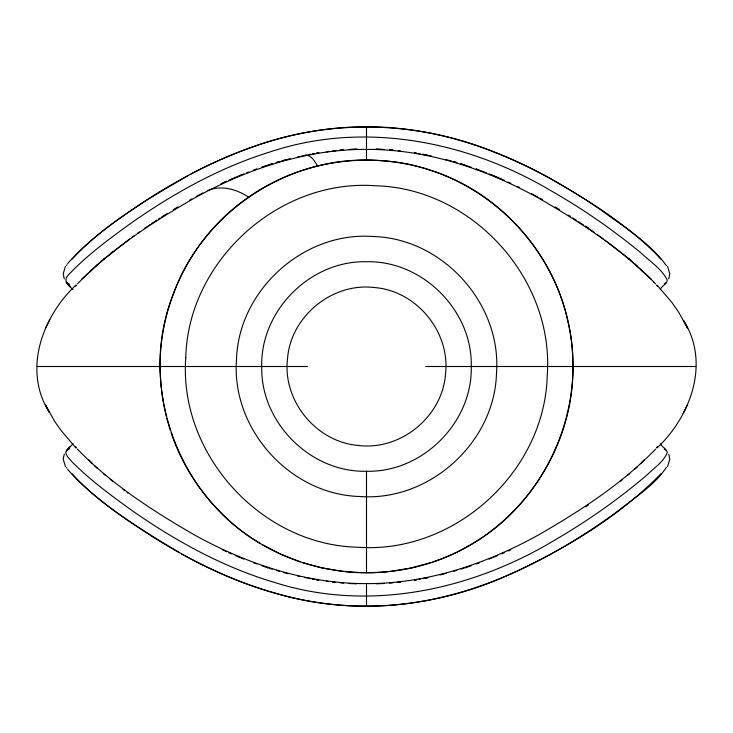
<?xml version="1.0" encoding="UTF-8"?>
<svg xmlns="http://www.w3.org/2000/svg" width="733" height="733" viewBox="0 0 733 733"><rect width="100%" height="100%" fill="white"/><g stroke="black" fill="none" stroke-linecap="round" stroke-linejoin="round"><path stroke-width="1.1" d="M77.386 283.909C111.031 249.147 152.281 222.429 193.979 198.331C246.627 169.14 305.808 149.166 366.5 149.385L366.5 126.827C305.038 126.507 244.859 145.418 190.919 173.996M366.5 127.157L366.5 126.782C430.152 126.562 492.411 146.783 547.872 177.093C588.196 200.347 629.116 225.178 661.157 259.39M66.648 265.63L67.042 264.64M668.725 278.87L669.815 273.748L667.525 266.354M75.865 285.119C42.184 316.876 22.613 370.284 49.386 412.404L45.373 404.616M657.135 447.881C690.816 416.124 710.387 362.716 683.614 320.596L687.627 328.384M64.321 454.075L63.185 459.215L65.466 466.646M666.352 467.37C654.56 485.173 635.584 496.846 619.165 510.086C599.282 524.782 578.566 538.379 557.08 550.611C499.191 583.752 433.78 606.411 366.5 606.173C301.483 606.521 238.078 585.346 181.692 554.029M65.466 266.354L63.185 273.785L64.321 278.925M49.817 319.625L45.373 328.384M683.183 413.375L687.627 404.616M667.525 466.646L669.815 459.252L668.725 454.13M73.053 443.483C71.119 446.764 66.419 448.688 65.704 452.582C66.474 456.357 69.69 459.06 72.054 461.891C90.388 480.298 111.425 495.774 132.499 510.864C176.186 541.375 223.666 567.415 274.967 582.57C369.597 612.696 473.261 589.735 556.484 539.103C588.553 520.32 619.055 498.806 647.331 474.682C654.202 467.773 663.548 461.909 667.296 452.609C666.81 448.752 661.89 447.02 660.231 443.767M67.665 263.514C101.209 226.616 145.107 200.338 188.042 175.7M75.636 286.291L76.424 285.155M656.576 447.845L657.364 446.709M71.852 259.4C92.798 235.87 119.616 218.397 145.473 200.732C178.586 179.182 213.926 160.893 251.135 147.516C329.896 118.224 419.074 120.661 496.534 153.05C533.422 167.793 568.203 187.474 600.932 209.913C623.701 227.001 649.511 242.311 666.352 265.63M661.157 473.61C616.389 519.312 559.517 552.444 501.317 578.145C430.271 608.454 348.99 615.253 274.664 593.024C231.683 580.71 191.166 560.855 153.316 537.28C124.61 518.313 95.052 499.265 71.852 473.6M655.614 449.091C621.969 483.853 580.719 510.571 539.021 534.659C486.373 563.86 427.192 583.835 366.5 583.615C305.808 583.835 246.627 563.86 193.979 534.669C152.281 510.571 111.031 483.853 77.386 449.091M660.231 289.233C661.752 285.897 667.342 284.12 667.25 280.033C661.578 268.819 650.253 261.608 641.283 253.187C612.843 229.695 582.405 208.584 550.327 190.36C467.269 141.167 364.209 120.762 270.99 151.63C219.304 167.545 171.577 194.327 127.67 225.544C107.751 240.158 87.639 254.892 70.505 272.795C62.8 279.649 65.64 283.524 73.053 289.517M644.371 459.664L641.155 463.091M66.208 450.987L70.377 446.452M81.766 279.126L101.557 261.012L129.558 239.077M90.168 271.641L92.349 269.432M96.005 265.905L97.48 264.531M634.86 469.074L637.151 466.967M666.334 282.535L664.254 283.873M627.604 475.378L629.729 473.582M103.38 259.317L105.066 257.915M66.749 450.392L68.407 449.302M620.686 481.059L622.28 479.767M110.93 253.087L112.57 251.767M131.967 237.309L134.432 235.531M137.777 233.131L139.472 231.93M144.419 228.476L150.027 224.637M585.566 506.879L588.333 504.991M151.649 223.538L156.642 220.221M158.346 219.112L160.051 218.013M161.755 216.904L167.005 213.569M173.29 209.693L177.872 206.926M189.81 200.008L191.652 198.982M196.27 196.426L202.885 192.898M220.587 184.093L226.699 181.262M222.255 183.259L225.911 181.573M508.07 550.978L510.828 549.704M228.678 180.327L231.472 179.099M501.537 553.901L504.35 552.655M231.866 178.953L235.027 177.597M68.939 449.045L69.525 448.788M235.22 177.478L239.957 175.48M492.988 557.538L497.762 555.532M239.224 175.819L241.322 174.967M240.928 175.095L243.869 173.913M489.103 559.096L492.017 557.932M246.581 172.851L248.716 172.035M207.787 190.397L208.374 190.186M253.93 170.047L256.788 169.021L253.765 170.093M476.285 563.97L479.29 562.889M432.891 561.881C516.426 534.843 576.129 449.732 572.803 361.919C572.134 276.368 512.147 195.72 430.491 170.322C370.302 150.256 301.153 160.335 249.193 196.737C192.083 235.495 157.458 304.47 160.261 373.39M262.524 166.996L267.353 165.374M465.153 567.8L471.255 565.748M261.864 167.206L268.021 165.145M209.262 189.874L210.472 189.49M465.272 567.745L466.738 567.278M430.491 562.678L411.25 567.947L389.754 571.538M269.057 164.815L272.181 163.835M461.03 569.092L464.117 568.121M268.324 165.044L272.255 163.826M453.754 571.282L456.888 570.366M276.35 162.552L279.52 161.636M276.185 162.598L279.172 161.746M281.17 161.168L287.199 159.528M210.774 189.407C223.757 185.531 237.666 189.939 248.652 197.113M283.744 160.435L290.149 158.731M446.379 573.325L439.992 574.947M297.717 156.908L299.806 156.459M301.465 156.083L306.486 155.048M428.274 577.522L425.965 577.98M423.051 578.639L427.293 577.815M424.416 578.282L422.877 578.575M308.199 154.718L310.306 154.324M312.423 153.93L314.539 153.536M308.492 154.636L310.517 154.269M312.551 153.912L314.576 153.545M420.559 578.997L419.01 579.272M414.502 580.133L416.646 579.776M414.621 579.995L416.683 579.666M316.674 153.197L318.809 152.849M316.61 153.179L318.653 152.867M326.304 151.749L328.448 151.465M326.863 151.667L328.934 151.401M305.395 155.249C311.47 154.956 314.869 161.617 317.591 166.024M397.992 582.204L400.081 581.975M397.194 582.414L400.456 582.048M332.755 150.934L336.007 150.604M333.057 150.888L335.137 150.677M339.297 150.274L343.456 149.917M387.4 571.795L373.39 572.739L359.61 572.739M389.553 583.092L392.833 582.827M340.332 150.155L343.594 149.917M384.083 583.477L376.396 583.825M349.027 149.514L356.669 149.175M349.723 149.477L357.053 149.166M171.119 432.891C181.234 462.725 198.295 490.157 220.587 512.413C282.81 576.422 387.656 591.494 465.391 547.615C544.335 505.935 588.342 409.591 568.139 322.639C550.391 235.146 470.339 165.786 381.224 160.674C292.275 153.05 203.169 210.316 173.162 294.391C137.41 384.468 177.111 494.967 260.288 543.419M366.5 471.264C422.483 472.629 472.629 422.483 471.264 366.5C472.629 310.517 422.483 260.371 366.5 261.736C310.517 260.371 260.371 310.517 261.736 366.5C260.371 422.483 310.517 472.629 366.5 471.264L366.5 572.849M37.291 366.5L307.429 366.5M425.571 366.5L695.709 366.5M366.5 149.385C427.192 149.166 486.373 169.14 539.021 198.341C580.719 222.429 621.969 249.147 655.614 283.909M376.396 149.175L384.083 149.523M358.455 572.693L345.6 571.795M375.947 149.166L383.277 149.468M349.027 583.486L356.669 583.825M340.332 582.845L343.594 583.083M392.833 150.173L389.553 149.908L393.694 150.265M332.755 582.066L334.926 582.286M398.285 150.705L400.456 150.952M332.929 581.975L335.027 582.204M343.246 571.538L321.75 567.947L302.509 562.678M326.304 581.251L328.448 581.535M414.328 152.858L416.381 153.179M316.674 579.803L318.809 580.151M316.335 579.666L318.397 580.005M414.502 152.867L416.646 153.224M314.008 579.272L312.46 578.997M418.406 153.536L420.43 153.903M422.465 154.269L424.489 154.636M308.199 578.282L310.306 578.676M312.423 579.07L314.539 579.464M310.141 578.575L308.602 578.282M423.051 154.361L427.293 155.185M307.054 577.989L304.745 577.522M426.496 155.048L431.517 156.083M297.717 576.092L299.806 576.541M445.783 159.519L451.803 161.159M283.744 572.565L288.014 573.701M456.787 162.589L453.8 161.736L456.888 162.634M276.35 570.448L279.52 571.364M460.718 163.816L464.649 165.035M269.057 568.185L272.181 569.165M461.03 163.908L464.117 164.879M266.299 567.287L267.756 567.754M465.153 165.2L471.411 167.316M261.864 565.794L268.021 567.855M300.109 561.881L281.069 554.34L262.551 544.756M476.285 169.03L479.29 170.111M253.765 562.907L256.797 563.998M476.184 169.011L479.034 170.038M479.987 170.377L486.391 172.832M489.103 173.904L492.017 175.068M240.928 557.905L243.869 559.087M491.641 174.949L493.74 175.801M492.988 175.462L497.762 177.468M494.784 176.232L497.258 177.276M235.22 555.522L239.957 557.52M68.939 283.955L69.525 284.212M498.083 177.624L501.354 179.044M501.537 179.099L504.35 180.345M228.678 552.673L231.472 553.901M508.07 182.022L510.828 183.296M222.255 549.741L225.911 551.427M517.26 186.402L519.578 187.538M664.254 449.127L666.334 450.465M531.608 193.686L535.273 195.638M68.407 283.698L66.749 282.608M536.171 196.132L537.985 197.113M539.781 198.102L542.457 199.587M178.65 552.151C139.279 528.447 98.579 503.965 67.665 469.486M555.055 206.88L559.618 209.629M568.487 215.154L570.228 216.253M572.794 217.912L576.193 220.12M578.685 221.769L580.334 222.869M581.168 223.418L583.587 225.058M585.566 226.121L588.333 228.009M586.015 226.699L589.937 229.42M590.725 229.96L594.188 232.388M597.569 234.807L603.305 238.976M604.899 240.149L607.263 241.908M123.153 489.479L124.711 490.652M127.111 492.576L127.753 493.062M608.033 242.486L626.917 257.265M110.106 479.254L112.57 481.233M628.566 258.612L651.261 279.145M103.38 473.683L105.066 475.085M627.604 257.622L629.729 259.418M630.398 259.995L631.727 261.15M634.86 263.926L637.151 266.033M94.539 465.721L97.48 468.469M92.349 463.568L88.757 459.747M641.155 269.909L642.868 271.677M66.208 282.013L70.377 286.548M657.135 285.119L671.987 302.582L678.382 311.69L687.188 327.578M75.865 447.881L61.013 430.418L54.618 421.31L45.812 405.422M653.818 281.967L654.441 282.709M656.576 285.155L657.364 286.291M75.636 446.709L76.424 447.845M66.648 467.37L67.042 468.36M170.322 430.491L166.794 418.47M166.189 416.06L163.596 404.048M163.166 401.657L161.462 389.754M161.205 387.4L160.307 374.545M366.5 149.147L366.5 160.151M366.5 583.615L366.5 605.843M185.761 357.622C178.595 454.084 260.911 544.912 357.622 547.23C454.084 554.395 544.921 472.089 547.239 375.378C554.405 278.916 472.079 188.088 375.378 185.761C278.916 178.595 188.088 260.911 185.761 357.622M236.493 360.114C231.335 429.501 290.552 494.83 360.114 496.507C429.501 501.656 494.839 442.448 496.507 372.886C501.665 303.499 442.448 238.161 372.886 236.493C303.499 231.335 238.161 290.552 236.493 360.114M287.519 358.675C282.361 400.823 316.427 442.329 358.767 445.49C400.85 450.593 442.274 416.601 445.481 374.325C450.639 332.177 416.573 290.671 374.233 287.51C332.15 282.407 290.726 316.399 287.519 358.675"/></g></svg>
